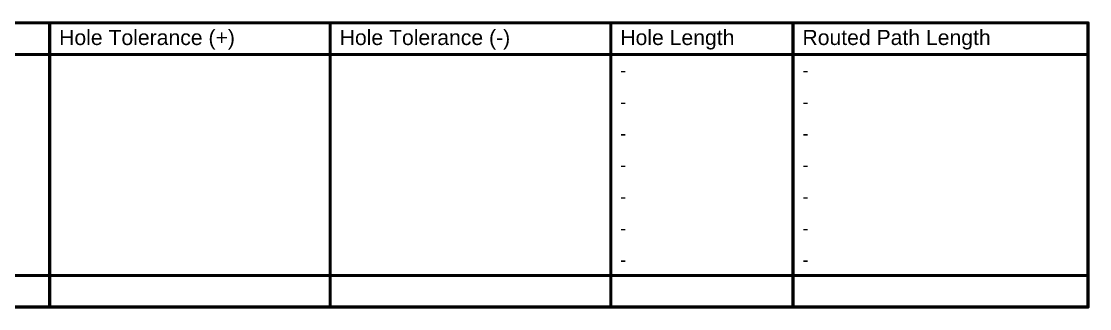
# Model space of a CAD drawing. Header units: inches. Extents: x -4 to 338, y -3 to 155.
# Drawn here: x 208.6 to 337.6, y 120 to 154.7 of the extents above; entities that cross this region are included whole.
import ezdxf

# ---------------------------------------------------------------- set-up
doc = ezdxf.new("R2010")
doc.units = ezdxf.units.IN
doc.layers.add('Drill Drawing', color=1, linetype='Continuous')
doc.styles.add('Arial', font='', dxfattribs={"height": 0.2})
doc.styles.get('Arial').set_extended_font_data('Arial')

msp = doc.modelspace()

# ---------------------------------------------------------------- linework, layer by layer
at = {"layer": 'Drill Drawing', "const_width": 0.381}
for points in [[(-3.85, 154.5), (337.38, 154.5)], [(212.02, 120.21), (212.02, 154.5)], [(245.89, 120.21), (245.89, 154.5)], [(279.76, 120.21), (279.76, 154.5)], [(301.76, 120.21), (301.76, 154.5)], [(337.38, 120.21), (337.38, 154.5)], [(-3.85, 150.69), (337.38, 150.69)], [(-3.85, 124.02), (337.38, 124.02)], [(-3.85, 120.21), (337.38, 120.21)]]:
    msp.add_lwpolyline(points, dxfattribs=at)
at = {"layer": 'Drill Drawing', "const_width": 0.191}
for points in [[(211.92, 154.5, 1), (212.11, 154.5, 1)], [(245.8, 154.5, 1), (245.99, 154.5, 1)], [(279.67, 154.5, 1), (279.86, 154.5, 1)], [(301.66, 154.5, 1), (301.85, 154.5, 1)], [(337.29, 154.5, 1), (337.48, 154.5, 1)], [(337.29, 154.5, 1), (337.48, 154.5, 1)], [(337.29, 150.69, 1), (337.48, 150.69, 1)], [(337.29, 124.02, 1), (337.48, 124.02, 1)], [(211.92, 120.21, 1), (212.11, 120.21, 1)], [(245.8, 120.21, 1), (245.99, 120.21, 1)], [(279.67, 120.21, 1), (279.86, 120.21, 1)], [(301.66, 120.21, 1), (301.85, 120.21, 1)], [(337.29, 120.21, 1), (337.48, 120.21, 1)], [(337.29, 120.21, 1), (337.48, 120.21, 1)]]:
    msp.add_lwpolyline(points, format="xyb", close=True, dxfattribs=at)

# ---------------------------------------------------------------- texts
at = {"layer": 'Drill Drawing', "style": 'Arial'}
for s, height, p in [('Hole Tolerance (+)', 1.8288, (213.16, 151.83)), ('Hole Tolerance (-)', 1.8288, (247.03, 151.83)), ('Hole Length', 1.8288, (280.91, 151.83)), ('Routed Path Length', 1.8288, (302.9, 151.83)), ('-', 1.52, (280.91, 148.02)), ('-', 1.52, (302.9, 148.02)), ('-', 1.52, (280.91, 144.21)), ('-', 1.52, (302.9, 144.21)), ('-', 1.52, (280.91, 140.4)), ('-', 1.52, (302.9, 140.4)), ('-', 1.52, (280.91, 136.59)), ('-', 1.52, (302.9, 136.59)), ('-', 1.52, (280.91, 132.78)), ('-', 1.52, (302.9, 132.78)), ('-', 1.52, (280.91, 128.97)), ('-', 1.52, (302.9, 128.97)), ('-', 1.52, (280.91, 125.16)), ('-', 1.52, (302.9, 125.16))]:
    msp.add_text(s, height=height, dxfattribs=at).set_placement(p)

doc.saveas('drawing.dxf')
